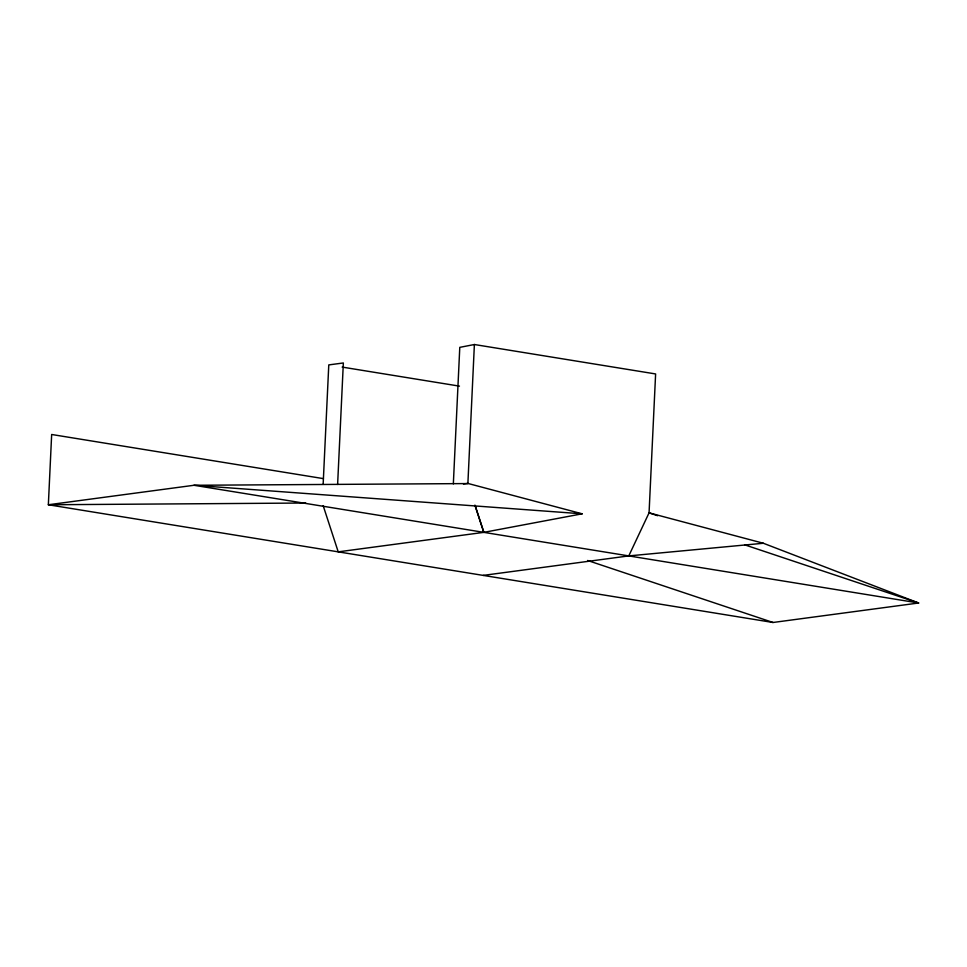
<?xml version="1.0" encoding="UTF-8"?>
<svg xmlns="http://www.w3.org/2000/svg" width="967" height="967" viewBox="0 0 967 967"><rect width="100%" height="100%" fill="white"/><g stroke="black" fill="none" stroke-linecap="round" stroke-linejoin="round"><path stroke-width="1.45" d="M323.147 484.346L328.78 364.91L343.345 362.963L337.616 484.455M453.342 483.863L459.784 347.358L474.386 344.518L655.614 373.951L649.062 512.848L628.78 555.904L483.162 575.401M323.425 478.629L51.662 434.485L48.35 504.762L193.968 485.277L467.883 483.573L474.386 344.518M467.835 483.415L582.158 513.815L483.838 532.358L338.22 551.855L323.183 505.705M463.459 483.996L467.895 483.415M305.717 503.021L48.35 504.762L773.032 622.482L918.65 602.997L763.386 543.261L649.062 512.848L657.62 515.713M628.78 555.904L763.386 543.261M582.158 513.815L193.968 485.277L918.65 602.997L744.626 544.808M342.149 367.085L459.47 386.135M587.61 560.485L773.032 622.482M474.918 505.1L483.838 532.358L475.184 505.789"/></g></svg>
